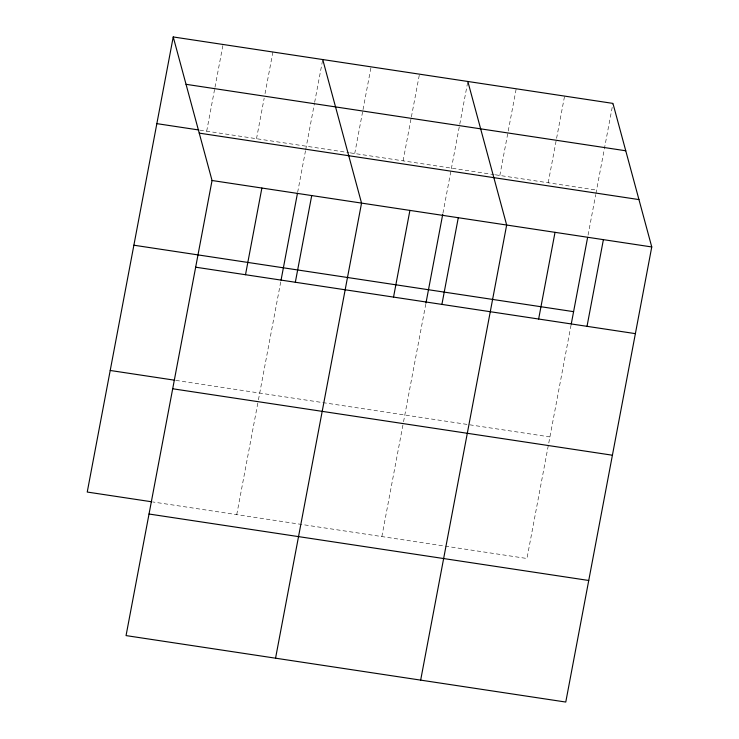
<?xml version="1.0" encoding="UTF-8"?>
<svg xmlns="http://www.w3.org/2000/svg" width="739" height="739" viewBox="0 0 739 739"><rect width="100%" height="100%" fill="white"/><g stroke="black" fill="none" stroke-linecap="round" stroke-linejoin="round"><path stroke-width="0.55" stroke-dasharray="3.69 2.77" d="M206.689 131.172L214.772 88.384M214.984 87.267L223.067 44.479M256.516 138.701L264.174 98.176M265.033 93.668L272.903 52.016M236.739 514.64L258.225 400.944M258.438 399.817L280.848 281.226M297.632 192.389L305.503 150.738M305.715 149.611L314.435 103.451M314.648 102.324L322.518 60.672M354.72 153.546L362.803 110.758M363.015 109.631L371.098 66.852M403.088 160.853L411.17 118.074M411.383 116.947L419.475 74.159M381.851 536.569L403.328 422.874M403.54 421.747L425.738 304.274M442.947 213.192L459.547 125.381M459.76 124.254L467.842 81.475M499.832 175.476L516.21 88.782M548.199 182.782L564.578 96.088M571.053 325.086L526.953 558.499L152.927 501.975M588.059 235.122L595.717 194.597M595.93 193.47L612.945 103.405M199.89 130.147L349.094 152.696M350.221 152.862L494.206 174.626M495.324 174.792L596.567 190.089M175.9 380.4L549.927 436.925"/><path stroke-width="1.11" d="M173.231 36.95L212.047 180.501L126.055 635.595L565.769 702.05L651.761 246.955L612.945 103.405L173.231 36.95L87.239 492.045L151.8 501.799M245.505 274.723L261.883 188.039M281.06 280.109L297.42 193.507M295.332 282.252L311.719 195.567M275.555 658.19L361.547 203.096L322.731 59.545M393.536 297.096L409.914 210.403M425.95 303.156L442.735 214.319M441.904 304.403L458.282 217.719M420.667 680.12L506.658 225.025L467.842 81.475M538.639 319.026L555.026 232.332M571.265 323.968L587.634 237.367M587.015 326.333L603.394 239.648M186.043 84.32L625.757 150.774M156.853 123.644L198.754 129.972M199.234 133.131L638.949 199.585M212.047 180.501L651.761 246.955M133.879 245.209L573.593 311.664M195.669 267.195L635.383 333.64M110.213 370.47L174.773 380.225M172.695 388.769L612.409 455.215M149.029 514.021L588.743 580.475"/></g></svg>
